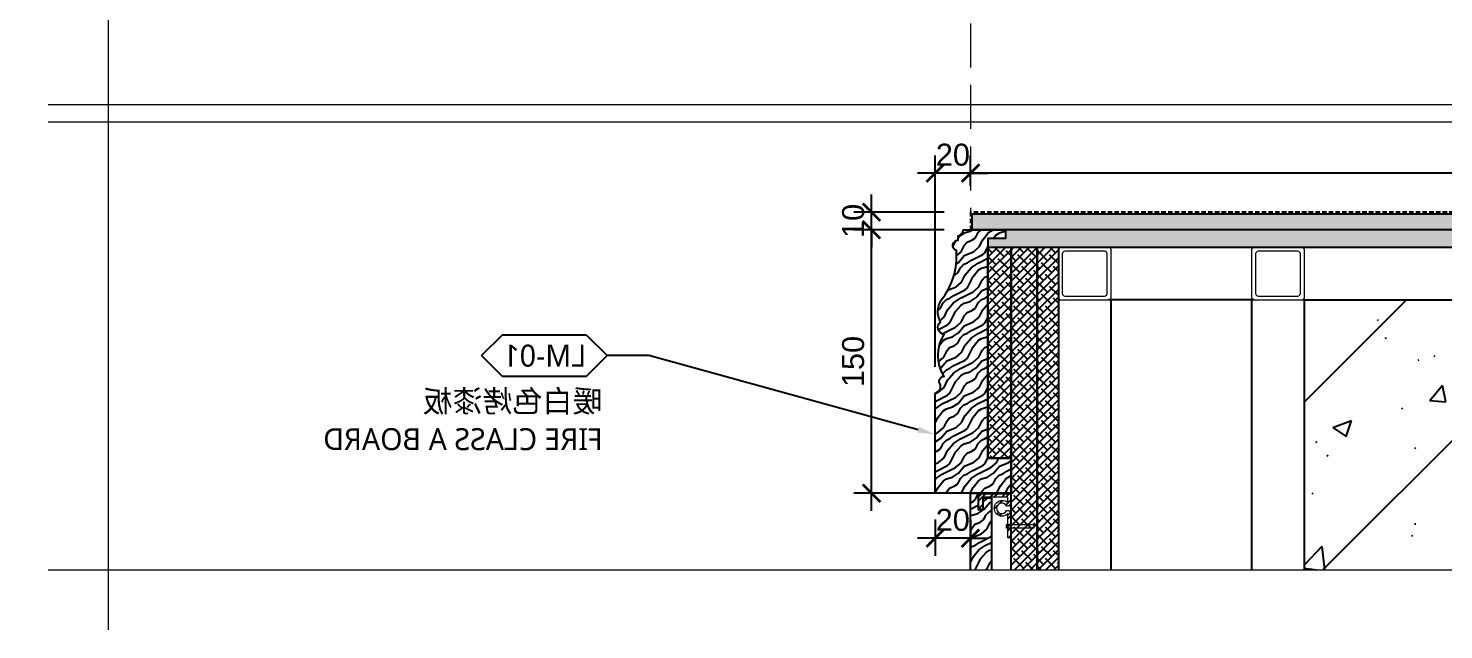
# Model space of a CAD drawing. Header units: millimetres. Extents: x 6321 to 61876, y 123 to 15211.
# Drawn here: x 49820 to 50625, y 9354 to 9697 of the extents above; entities that cross this region are included whole.
import ezdxf
from ezdxf import colors
from ezdxf.entities.mleader import LeaderData, LeaderLine
from ezdxf.enums import TextEntityAlignment as Align
from ezdxf.math import Vec2, Vec3
from ezdxf.xclip import XClip

# ---------------------------------------------------------------- set-up
doc = ezdxf.new("R2010")
doc.units = ezdxf.units.MM
doc.header["$XCLIPFRAME"] = 0
doc.linetypes.add('DASH', pattern=[0.35, 0.25, -0.1])
doc.linetypes.add('DASHED', pattern=[19.049999999999997, 12.7, -6.35])
doc.layers.get('Defpoints').update_dxf_attribs({"color": 250})
for name, color, linetype, lineweight in [('_ACM-A-ANNO-DIMS', 2, 'Continuous', 13), ('_ACM-A-ANNO-DIMS @ 5', 2, 'Continuous', 13), ('_ACM-A-DETL-PATT', 8, 'Continuous', 0), ('_ACM-A-DETL-THIN', 2, 'Continuous', 9), ('_ACM-A-HACH', 251, 'Continuous', 9), ('I-PL-WALL-FHINISH', 73, 'Continuous', 13)]:
    doc.layers.add(name, color=color, linetype=linetype, lineweight=lineweight)
for name, color, linetype in [('DE-MT', 2, 'Continuous'), ('I-DETL-LW01', 1, 'Continuous'), ('I-DETL-LW02', 2, 'Continuous'), ('I-DETL-LW251', 251, 'Continuous'), ('I-SECT-LW01', 1, 'Continuous'), ('I-SECT-LW02', 2, 'Continuous'), ('I-SECT-LW251-PATT', 251, 'Continuous'), ('PE-尺寸标注', 44, 'Continuous'), ('WALL TYPE$0$G-ANNO-NOTE-CH', 7, 'Continuous'), ('WALL TYPE$0$HATCH', 8, 'Continuous'), ('WALL TYPE$0$I-SECT-LW03', 3, 'Continuous')]:
    doc.layers.add(name, color=color, linetype=linetype)
doc.styles.add('Arial', font='ARIALUNI.ttf')
doc.styles.add('WALL TYPE$0$Aecom Chinese', font='Microsoft YaHei.ttf')
doc.dimstyles.new('WALL TYPE$0$Aec-Arch-M-5', dxfattribs={"dimscale": 5, "dimtxt": 2.5, "dimasz": 2, "dimexe": 2, "dimexo": 3, "dimgap": 0.8, "dimtad": 1, "dimdec": 0, "dimrnd": 1, "dimzin": 3, "dimdsep": 46, "dimtxsty": 'Arial', "dimblk": 'WALL TYPE$0$_ArchTick', "dimcen": 2.5, "dimdle": 2, "dimclrt": 256, "dimazin": 2, "dimtfac": 0.75, "dimtdec": 0, "dimtix": 1, "dimtmove": 2, "dimatfit": 2, "dimfxl": 5, "dimtolj": 1, "dimtzin": 0, "dimarcsym": 0})
pattern_1 = [(44.99999999999999, (-56422.32125012582, -11649.33242799965), (-2.245064030267288, 2.245064030267289), []), (135, (-56422.32125012582, -11649.33242799965), (-6.735192090801863, 2.24506403026729), [7.9375, -4.7625])]

# ---------------------------------------------------------------- blocks, each defined once
blk = doc.blocks.new('海龙_1215173755')
at = {"layer": 'WALL TYPE$0$HATCH', "ltscale": 2}
h = blk.add_hatch(dxfattribs=at)
h.set_pattern_fill('ANSI32', color=256, scale=0.5)
h.set_pattern_definition([(45, (-39299.69784487303, -12402.66931678472), (-3.367596045400933, 3.367596045400933), []), (45, (-39297.45277987303, -12402.66931678472), (-3.367596045400933, 3.367596045400933), [])])
edge = h.paths.add_edge_path()
edge.add_line((2.291405648800719, -7.1853693941448), (2.291405648895307, 11.2586301537176))
edge.add_line((2.291405648895307, 11.2586301537176), (-2.766336400527507, 11.2586301537176))
edge.add_arc((-2.766336402286313, 9.258630153718839), 1.999999999998765, 89.99999994961394, 201.2138913290534)
edge.add_arc((-5.973488088030813, 5.890560184772322), 2.965716505140973, -243.08079552205038, 63.080795825394205, ccw=False)
edge.add_arc((-9.180639785015451, 9.258630153719412), 1.999999999998192, 338.7861084524729, 450.0000000000145)
edge.add_line((-9.180639785015956, 11.2586301537176), (-22.73189232477307, 11.2586301537176))
edge.add_line((-22.73189232477307, 11.2586301537176), (-22.73189232477307, 9.258630153717604))
edge.add_line((-22.73189232477307, 9.258630153717604), (-9.180639785015956, 9.258630153717604))
edge.add_arc((-5.973488092764455, 6.085253332828891), 4.511778188748358, 135.3032882784527, 404.6967117215473)
edge.add_line((-2.766336400512955, 9.258630153717604), (0.2914056488953065, 9.258630153717604))
edge.add_line((0.2914056488953065, 9.258630153717604), (0.2914056488007191, -3.505607322171272))
edge.add_line((0.2914056488007191, -3.505607322171272), (0.2914056488007191, -5.106938799261115))
edge.add_line((0.2914056488007191, -5.106938799261115), (-6.499315307970392, -5.10693879925384))
edge.add_line((-6.499315307970392, -5.10693879925384), (-6.499315307970392, -7.1853693941448))
edge.add_line((-6.499315307970392, -7.1853693941448), (2.291405648800719, -7.1853693941448))
at = {"color": 1, "linetype": 'Continuous', "lineweight": 15, "elevation": 7.839925138837386}
blk.add_lwpolyline([(-17.26337170643092, 24.12776406589728), (-17.26337170643092, 8.526522878431933), (-15.24067591447965, 8.526522878431933), (-15.24067591447965, 24.12776406589728)], close=True, dxfattribs=at)
at = {"color": 1, "linetype": 'Continuous', "lineweight": 15}
blk.add_lwpolyline([(2.291405648800719, -7.1853693941448), (2.291405648895307, 11.2586301537176), (-2.766336400527507, 11.2586301537176, 0.5273176530246371), (-4.630808598572912, 8.534928952069095, -4.178275816144416), (-7.31616759148892, 8.534928944960484, 0.5273176539620763), (-9.180639785015956, 11.2586301537176), (-22.73189232477307, 11.2586301537176), (-22.73189232477307, 9.258630153717604), (-9.180639785015956, 9.258630153717604, 2.396255539831327), (-2.766336400512955, 9.258630153717604), (0.2914056488953065, 9.258630153717604), (0.2914056488007191, -3.505607322171272), (0.2914056488007191, -5.106938799261115), (-6.499315307970392, -5.10693879925384), (-6.499315307970392, -7.1853693941448)], format="xyb", close=True, dxfattribs=at)
blk = doc.blocks.new('A$C4abdce61')
at = {"layer": '_ACM-A-DETL-PATT'}
for points in [[(1.5, 0), (28.5, 0, 0.414213562373095), (30, 1.5), (30, 28.5, 0.414213562373095), (28.5, 30), (1.5, 30, 0.414213562373095), (0, 28.5), (0, 1.5, 0.414213562373095)], [(3.75, 2.25), (26.25, 2.25, 0.414213562373095), (27.75, 3.75), (27.75, 26.25, 0.414213562373095), (26.25, 27.75), (3.75, 27.75, 0.414213562373095), (2.25, 26.25), (2.25, 3.75, 0.414213562373095)]]:
    blk.add_lwpolyline(points, format="xyb", close=True, dxfattribs=at)
blk = doc.blocks.new('K_10')
h = blk.add_hatch()
h.set_pattern_fill('0-钢筋混凝土001-DOM', color=250, scale=15, pattern_type=2)
h.set_pattern_definition([(45, (-1297.500000000007, -1736.470943816137), (-53.03300858899107, 53.03300858899107), []), (49.99999999999999, (-1297.500000000007, -1736.470943816137), (107.589027390113, -9.412820247389266), [11.25, -123.75]), (355, (-1297.500000000007, -1736.470943816137), (-20.81270004195, 112.8288200550018), [9, -99]), (100.4514, (-1288.534248005002, -1737.255344820729), (86.77640725710323, 103.415931309143), [9.5610285, -105.1713168]), (46.18420000000001, (-1297.500000000007, -1706.470943816137), (160.0861572938467, -24.82785214935271), [16.875, -185.625]), (96.6356, (-1284.159488254998, -1708.53993987073), (140.1994058323055, 146.1176806350663), [14.3415432, -157.75695]), (351.1842, (-1297.500000000007, -1706.470943816137), (140.1992917700441, 146.1177901387987), [13.5, -148.5]), (21, (-1282.500000000007, -1713.970943816137), (89.53605781776925, -60.39283359980082), [11.25, -123.75]), (326.0000000000001, (-1282.500000000007, -1713.970943816137), (36.49729978823727, 108.772506757028), [9, -99]), (71.4514, (-1275.038665050502, -1719.003684716226), (126.0333942872235, 48.37957450649286), [9.5610285, -105.1713168]), (37.50000000000001, (-1297.500000000502, -1736.470943816228), (1.8239782975936, 49.93407807469672), [0.75, -97.8, 0.75, -100.5, 0.75, -99.375]), (7.499999999999999, (-1297.500000000502, -1736.470943816228), (39.46043061632229, 59.16175678235403), [0.75, -57.3, 0.75, -95.55, 0.75, -37.875]), (327.5, (-1330.950000000499, -1736.470943816228), (80.07336542586135, -3.383230760156997), [0.75, -37.5, 0.75, -117, 0.75, -155.25]), (317.5, (-1345.950000005003, -1736.470943820728), (87.47792540135794, 15.01574734984763), [0.75, -48.75, 0.75, -77.69999999999999, 0.75, -110.25])])
h.paths.add_polyline_path([(-517.5, -4426.47094381573), (-517.5000000004657, -4096.470943815715), (-1047.5, -4096.47094381573), (-1047.5, -4426.470943815722)])
at = {"layer": 'I-DETL-LW251'}
h = blk.add_hatch(dxfattribs=at)
h.set_pattern_fill('ANSI38', color=250, angle=-90.00000000000001)
h.set_pattern_definition([(314.9999999999999, (-56422.32125012582, -11649.33242799965), (2.245064030267289, 2.245064030267288), []), (44.99999999999999, (-56422.32125012582, -11649.33242799965), (2.245064030267292, 6.735192090801863), [7.9375, -4.7625])])
edge = h.paths.add_edge_path()
edge.add_line((-1217.50083107211, -4056.46838558717), (-1217.50083107211, -4061.468702483398))
edge.add_line((-1217.50083107211, -4061.468702483398), (-1227.500800584974, -4061.468702483398))
edge.add_line((-1227.500800584974, -4061.468702483398), (-1227.500770099781, -4066.46838558717))
edge.add_line((-1227.500770099781, -4066.46838558717), (-517.493168237932, -4066.46838558717))
edge.add_line((-517.493168237932, -4066.46838558717), (-517.493168237932, -4056.468702483398))
edge.add_line((-517.493168237932, -4056.468702483398), (-1217.50083107211, -4056.468702483398))
h = blk.add_hatch(dxfattribs=at)
h.set_pattern_fill('ANSI38', color=250, angle=-1.272221872585407e-14)
h.set_pattern_definition(pattern_1)
h.paths.add_polyline_path([(-1214.300010167906, -4066.46838558717), (-1214.300010167906, -4186.467607575323), (-1227.500582163695, -4186.467607575323), (-1227.500582163695, -4066.46838558717)])
h = blk.add_hatch(dxfattribs=at)
h.set_pattern_fill('ANSI38', color=250, angle=-1.272221872585407e-14)
h.set_pattern_definition(pattern_1)
h.paths.add_polyline_path([(-1199.441369882537, -4277.095827248559), (-1214.24136988254, -4277.095827248559), (-1214.241369835254, -4066.46838558717), (-1199.441369835251, -4066.46838558717)])
h = blk.add_hatch(dxfattribs=at)
h.set_pattern_fill('ANSI38', color=250, angle=-1.272221872585407e-14)
h.set_pattern_definition(pattern_1)
h.paths.add_polyline_path([(-1187.441339442295, -4426.470943815722), (-1199.441339442288, -4426.470943815722), (-1199.441339442295, -4066.46838558717), (-1187.441339442295, -4066.46838558717)])
at = {"layer": 'I-SECT-LW251-PATT'}
h = blk.add_hatch(dxfattribs=at)
h.set_pattern_fill('AR-SAND', color=256, scale=0.05, angle=270, style=0)
h.set_pattern_definition([(307.5, (-19264.58008764681, 8306.151044803279), (2.447066186646712, 0.08000156479920183), [0, -1.930399999999999, 0, -2.158999999999998, 0, -2.063749999999998]), (277.4999999999999, (-19264.58008764681, 8306.151044803279), (3.584125502841771, -2.247616415690014), [0, -1.0414, 0, -1.7399, 0, -0.6667500000000001]), (237.5, (-19264.58008764681, 8307.713144803274), (0.007185923392728085, -3.95496185120729), [0, -0.635, 0, -2.286, 0, -2.9845]), (227.5, (-19264.58008764681, 8307.713144803274), (1.114646616286081, -3.817782262361486), [0, -0.3174999999999998, 0, -1.498599999999999, 0, -1.714499999999999])])
h.paths.add_polyline_path([(-1236.386827207141, -4047.476096968789), (-507.5005627233259, -4047.476096968789), (-507.5005627233259, -4056.468702483398), (-1236.386827207141, -4056.468702483398)])
at = {"layer": 'PE-尺寸标注'}
h = blk.add_hatch(dxfattribs=at)
h.set_pattern_fill('木纹面1', color=250, scale=5, angle=-1.272221872585407e-14, style=0, pattern_type=2)
h.set_pattern_definition([(63.43494882, (11721.16125882266, -43507.88241109197), (19.9999999776412, -1.019977435845471e-09), [4.621368349999995, -17.73931139999998]), (40.60129464999996, (11708.00421947267, -43490.58844484197), (19.99999998960277, 1.801355176134223e-08), [4.1580665, -88.037378]), (40.60129464999996, (11718.00421947267, -43470.58844484197), (19.99999998960277, 1.801355176134223e-08), [4.1580665, -88.037378]), (40.60129464999996, (11728.00421947267, -43450.58844484197), (19.99999995163994, -1.452601816609444e-08), [4.1580665, -88.037378]), (63.43494882, (11711.01382282266, -43510.67728309197), (19.9999999776412, -1.019977435845471e-09), [4.237007799999994, -18.12367194999998]), (50.19442890999998, (11712.90867032265, -43506.88758809197), (20.00000001048198, 7.906941767998865e-10), [2.2404905, -75.862006]), (50.19442890999998, (11722.90867032265, -43486.88758809197), (20.00000001048198, 7.906941767998865e-10), [2.2404905, -75.862006]), (50.19442890999998, (11732.90867032265, -43466.88758809197), (20.00000001048198, 7.906941767998865e-10), [2.2404905, -75.862006]), (21.80140948999997, (11714.34299737265, -43505.16639559196), (19.99999999207265, -2.658084641282699e-08), [2.86871215, -50.9829359]), (33.69006752999996, (11717.00652977265, -43504.10098264197), (20.00000002516126, -1.246419079059536e-08), [2.521812999999997, -33.53369974999996]), (63.43494879999997, (11719.10480502265, -43502.70213249197), (19.9999999776412, -8.001294071746651e-09), [3.3552885, -19.0053909]), (44.99999999999999, (11720.60533582265, -43499.70107089197), (19.99999996643937, -4.440892091048669e-15), [2.7178182, -53.8507243]), (44.99999999999999, (11730.60533582265, -43479.70107089197), (19.99999996643937, -4.440892091048669e-15), [2.7178182, -53.8507243]), (21.80140948999997, (11722.52712347265, -43497.77928324197), (19.99999999207265, -2.658084641282699e-08), [2.19237, -51.65927799999999]), (63.43494879999997, (11704.53274237266, -43511.13944394197), (19.9999999776412, -8.001294071746651e-09), [7.1895999, -15.1710799]), (50.19442890999998, (11707.74802922265, -43504.70887029196), (20.00000001048198, 7.906941767998865e-10), [4.573562, -73.5289349]), (50.19442890999998, (11717.74802922265, -43484.70887029196), (20.00000001048198, 7.906941767998865e-10), [4.573562, -73.5289349]), (50.19442890999998, (11727.74802922265, -43464.70887029196), (20.00000001048198, 7.906941767998865e-10), [4.573562, -73.5289349]), (33.69006752999996, (11710.67595217266, -43501.19536274196), (20.00000002516126, -1.246419079059536e-08), [2.240559499999998, -33.81495339999996]), (15.94539589999998, (11712.54021022265, -43499.95252404197), (19.99999999510854, -1.449476091375246e-06), [3.5624845, -69.23861445]), (33.69006752999996, (11715.96562432265, -43498.97383434197), (20.00000002516126, -1.246419079059536e-08), [4.092966499999995, -31.96254619999998]), (50.19442890999998, (11719.37117832265, -43496.70346499197), (20.00000001048198, 7.906941767998865e-10), [5.197338, -72.905159]), (50.19442890999998, (11729.37117832265, -43476.70346499197), (20.00000001048198, 7.906941767998865e-10), [5.197338, -72.905159]), (50.19442889999996, (11739.37117832265, -43456.70346499197), (20.00000001048198, -2.699963586039191e-09), [5.197338, -72.905159]), (21.80140948999997, (11722.69843817267, -43492.71075724197), (19.99999999207265, -2.658084641282699e-08), [5.7145015, -48.137147]), (50.19442890999998, (11703.22799757266, -43503.74893359197), (20.00000001048198, 7.906941767998865e-10), [5.214066750000001, -72.88842999999999]), (50.19442890999998, (11713.22799757266, -43483.74893359197), (20.00000001048198, 7.906941767998865e-10), [5.214066750000001, -72.88842999999999]), (50.19442890999998, (11723.22799757266, -43463.74893359197), (20.00000001048198, 7.906941767998865e-10), [5.214066750000001, -72.88842999999999]), (33.69006752999996, (11706.56596177266, -43499.74337659196), (20.00000002516126, -1.246419079059536e-08), [4.838074999999995, -31.21743774999998]), (26.56505117999997, (11710.59148347267, -43497.05969539197), (19.9999999776412, 1.019970774507333e-09), [7.98595999999999, -81.45675899999985]), (26.56505117999997, (11720.59148347267, -43477.05969539197), (19.9999999776412, 1.019970774507333e-09), [7.98595999999999, -81.45675899999985]), (40.60129464999996, (11717.73436457265, -43493.48824709197), (19.99999998960277, 1.801355176134223e-08), [4.319301400000001, -87.87614315]), (40.60129464999996, (11727.73436457265, -43473.48824709197), (19.99999998960277, 1.801355176134223e-08), [4.319301400000001, -87.87614315]), (40.60129464999996, (11737.73436257266, -43453.48824709197), (19.99999998960277, 1.801355176134223e-08), [4.319301400000001, -87.87614315]), (33.69006752999996, (11704.56268707267, -43496.96505804197), (20.00000002516126, -1.246419079059536e-08), [2.735791649999998, -33.31972210999996]), (26.56505119999996, (11706.83900332265, -43495.44751389197), (19.9999999776412, 8.001285189962464e-09), [7.158076199999985, -82.28464299999975]), (26.56505119999996, (11716.83900332265, -43475.44751389197), (20.00000002236256, -8.144143248678404e-08), [7.158076199999985, -82.28464299999975]), (40.60129464999996, (11713.24138132264, -43492.24632509197), (19.99999998960277, 1.801355176134223e-08), [1.700823, -90.49462155]), (40.60129464999996, (11723.24138132264, -43472.24632509197), (19.99999998960277, 1.801355176134223e-08), [1.700823, -90.49462155]), (40.60129464999996, (11733.24138107267, -43452.24632509197), (19.99999998960277, 1.801355176134223e-08), [1.700823, -90.49462155])])
edge = h.paths.add_edge_path()
edge.add_line((-1227.500800584974, -4061.468702483398), (-1227.50003841344, -4186.467607575323))
edge.add_line((-1227.50003841344, -4186.467607575323), (-1214.300010167906, -4186.467607561339))
edge.add_line((-1214.300010167906, -4186.467607561339), (-1214.300010167906, -4206.467607561339))
edge.add_line((-1214.300010167906, -4206.467607561339), (-1257.499916465298, -4206.467607575323))
edge.add_line((-1257.499916465298, -4206.467607575323), (-1257.500264060887, -4149.460666085157))
edge.add_arc((-1258.692179018362, -4145.368036744949), 4.262660692827702, 286.2373832835115, 369.1139204487189)
edge.add_arc((-1252.308537088211, -4142.801413834539), 2.882226526252198, 93.24001718979332, 221.0135771681837, ccw=False)
edge.add_arc((-1233.241022412345, -4128.001745210211), 22.62618195595348, 148.2053192671158, 211.7971740515557, ccw=False)
edge.add_arc((-1251.802958065717, -4112.032655988587), 4.102787472591847, 130.7657032564248, 260.6154828162772, ccw=False)
edge.add_arc((-1244.226651038342, -4103.146098502839), 11.77156623235206, 146.3285852274662, 209.4025556120457, ccw=False)
edge.add_arc((-1286.33006684616, -4071.364961635605), 41.00637843887958, 321.9847703042633, 364.1595762516264)
edge.add_arc((-1244.349588533485, -4065.507846210647), 3.079146203870719, 91.41865503968631, 249.42498799452392, ccw=False)
edge.add_line((-1244.425821023775, -4062.429643820898), (-1244.426068216359, -4060.044389923853))
edge.add_arc((-1246.091948388865, -4055.578438759258), 4.766537165879325, 290.4564207560993, 349.2354401455568)
edge.add_line((-1241.409288134775, -4056.468702483398), (-1217.50083107211, -4056.468702483398))
edge.add_line((-1217.50083107211, -4056.468702483398), (-1217.50083107211, -4061.468702483398))
edge.add_line((-1217.50083107211, -4061.468702483398), (-1227.50083107211, -4061.468702483398))
h = blk.add_hatch(dxfattribs=at)
h.set_pattern_fill('木纹面1', color=250, scale=5, angle=-1.272221872585407e-14, style=0, pattern_type=2)
h.set_pattern_definition([(63.43494882, (-56404.38798887582, -11648.46590549964), (19.9999999776412, -1.019977435845471e-09), [4.62136835, -17.7393114]), (40.60129464999999, (-56417.54502822582, -11631.17193924965), (19.99999998960277, 1.801355176134223e-08), [4.1580665, -88.037378]), (40.60129464999999, (-56407.54502822582, -11611.17193924965), (19.99999998960277, 1.801355176134223e-08), [4.1580665, -88.037378]), (40.60129464999999, (-56397.54502822582, -11591.17193924965), (19.99999995163994, -1.452601816609444e-08), [4.1580665, -88.037378]), (63.43494882, (-56414.53542487582, -11651.26077749964), (19.9999999776412, -1.019977435845471e-09), [4.2370078, -18.12367195]), (50.19442890999999, (-56412.64057737582, -11647.47108249965), (20.00000001048198, 7.906941767998864e-10), [2.2404905, -75.862006]), (50.19442890999999, (-56402.64057737582, -11627.47108249965), (20.00000001048198, 7.906941767998864e-10), [2.2404905, -75.862006]), (50.19442890999999, (-56392.64057737582, -11607.47108249965), (20.00000001048198, 7.906941767998864e-10), [2.2404905, -75.862006]), (21.80140948999998, (-56411.20625032583, -11645.74988999964), (19.99999999207265, -2.658084641282698e-08), [2.86871215, -50.9829359]), (33.69006752999999, (-56408.54271792583, -11644.68447704964), (20.00000002516126, -1.246419079059536e-08), [2.521813, -33.53369975]), (63.43494879999999, (-56406.44444267583, -11643.28562689965), (19.9999999776412, -8.001294071746651e-09), [3.3552885, -19.0053909]), (44.99999999999999, (-56404.94391187582, -11640.28456529965), (19.99999996643937, -4.440892091048669e-15), [2.7178182, -53.8507243]), (44.99999999999999, (-56394.94391187582, -11620.28456529965), (19.99999996643937, -4.440892091048669e-15), [2.7178182, -53.8507243]), (21.80140948999998, (-56403.02212422583, -11638.36277764965), (19.99999999207265, -2.658084641282698e-08), [2.19237, -51.65927799999999]), (63.43494879999999, (-56421.01650532582, -11651.72293834965), (19.9999999776412, -8.001294071746651e-09), [7.1895999, -15.1710799]), (50.19442890999999, (-56417.80121847583, -11645.29236469964), (20.00000001048198, 7.906941767998864e-10), [4.573562, -73.5289349]), (50.19442890999999, (-56407.80121847583, -11625.29236469964), (20.00000001048198, 7.906941767998864e-10), [4.573562, -73.5289349]), (50.19442890999999, (-56397.80121847583, -11605.29236469964), (20.00000001048198, 7.906941767998864e-10), [4.573562, -73.5289349]), (33.69006752999999, (-56414.87329552582, -11641.77885714965), (20.00000002516126, -1.246419079059536e-08), [2.2405595, -33.8149534]), (15.94539589999999, (-56413.00903747582, -11640.53601844965), (19.99999999510854, -1.449476091375246e-06), [3.5624845, -69.23861445]), (33.69006752999999, (-56409.58362337582, -11639.55732874964), (20.00000002516126, -1.246419079059536e-08), [4.0929665, -31.9625462]), (50.19442890999999, (-56406.17806937583, -11637.28695939965), (20.00000001048198, 7.906941767998864e-10), [5.197338, -72.905159]), (50.19442890999999, (-56396.17806937583, -11617.28695939965), (20.00000001048198, 7.906941767998864e-10), [5.197338, -72.905159]), (50.19442889999998, (-56386.17806937583, -11597.28695939965), (20.00000001048198, -2.699963586039192e-09), [5.197338, -72.905159]), (21.80140948999998, (-56402.85080952582, -11633.29425164964), (19.99999999207265, -2.658084641282698e-08), [5.7145015, -48.137147]), (50.19442890999999, (-56422.32125012582, -11644.33242799965), (20.00000001048198, 7.906941767998864e-10), [5.214066750000001, -72.88842999999999]), (50.19442890999999, (-56412.32125012582, -11624.33242799965), (20.00000001048198, 7.906941767998864e-10), [5.214066750000001, -72.88842999999999]), (50.19442890999999, (-56402.32125012582, -11604.33242799965), (20.00000001048198, 7.906941767998864e-10), [5.214066750000001, -72.88842999999999]), (33.69006752999999, (-56418.98328592582, -11640.32687099964), (20.00000002516126, -1.246419079059536e-08), [4.838075, -31.21743775]), (26.56505117999999, (-56414.95776422582, -11637.64318979964), (19.9999999776412, 1.019970774507333e-09), [7.98596, -81.456759]), (26.56505117999999, (-56404.95776422582, -11617.64318979964), (19.9999999776412, 1.019970774507333e-09), [7.98596, -81.456759]), (40.60129464999999, (-56407.81488312582, -11634.07174149965), (19.99999998960277, 1.801355176134223e-08), [4.319301400000001, -87.87614315]), (40.60129464999999, (-56397.81488312582, -11614.07174149965), (19.99999998960277, 1.801355176134223e-08), [4.319301400000001, -87.87614315]), (40.60129464999999, (-56387.81488512582, -11594.07174149965), (19.99999998960277, 1.801355176134223e-08), [4.319301400000001, -87.87614315]), (33.69006752999999, (-56420.98656062582, -11637.54855244965), (20.00000002516126, -1.246419079059536e-08), [2.73579165, -33.31972211]), (26.56505119999999, (-56418.71024437583, -11636.03100829965), (19.9999999776412, 8.001285189962464e-09), [7.158076199999999, -82.28464299999997]), (26.56505119999999, (-56408.71024437583, -11616.03100829965), (20.00000002236256, -8.144143248678404e-08), [7.158076199999999, -82.28464299999997]), (40.60129464999999, (-56412.30786637582, -11632.82981949964), (19.99999998960277, 1.801355176134223e-08), [1.700823, -90.49462155]), (40.60129464999999, (-56402.30786637582, -11612.82981949964), (19.99999998960277, 1.801355176134223e-08), [1.700823, -90.49462155]), (40.60129464999999, (-56392.30786662582, -11592.82981949964), (19.99999998960277, 1.801355176134223e-08), [1.700823, -90.49462155])])
h.paths.add_polyline_path([(-1225.5, -4376.470924657369), (-1237.5, -4376.470948566741), (-1237.5, -4206.47094381573), (-1233.047511857192, -4206.47094381573), (-1233.047511857192, -4215.663734802365), (-1230.244796336206, -4215.663734802365), (-1230.244796336214, -4209.052853603192), (-1225.500000000211, -4209.053646947497)])
at = {"layer": 'I-DETL-LW01'}
for p, q in [((-1075.999999999993, -4096.46838558717), (-1158.941339442288, -4096.46838558717)), ((-1157.441339442281, -4396.470943815722), (-1157.441339442288, -4096.46838558717)), ((-1077.499999999993, -4096.46838558717), (-1077.499999999985, -4396.470943815722))]:
    blk.add_line(p, q, dxfattribs=at)
blk.add_lwpolyline([(-1217.50083107211, -4056.46838558717), (-1217.50083107211, -4061.468702483398), (-1227.500800584974, -4061.468702483398), (-1227.500770099781, -4066.46838558717), (-517.493168237932, -4066.46838558717), (-517.493168237932, -4056.468702483398), (-1217.50083107211, -4056.468702483398)], dxfattribs=at)
for points in [[(-1214.300010167906, -4066.46838558717), (-1214.300010167906, -4186.467607575323), (-1227.500582163695, -4186.467607575323), (-1227.500582163695, -4066.46838558717)], [(-1199.441369882537, -4277.095827248559), (-1214.24136988254, -4277.095827248559), (-1214.241369835254, -4066.46838558717), (-1199.441369835251, -4066.46838558717)], [(-1187.441339442295, -4426.470943815722), (-1199.441339442288, -4426.470943815722), (-1199.441339442295, -4066.46838558717), (-1187.441339442295, -4066.46838558717)]]:
    blk.add_lwpolyline(points, close=True, dxfattribs=at)
at = {"layer": 'I-DETL-LW02'}
blk.add_lwpolyline([(-1227.500800584974, -4061.468702483398), (-1227.50003841344, -4186.467607575323), (-1214.300010167906, -4186.467607561339), (-1214.300010167906, -4206.467607561339), (-1257.499916465298, -4206.467607575323), (-1257.500264060887, -4149.460666085157, 0.3782502001718009), (-1254.483332916774, -4144.692839977077, -0.6234963798739479), (-1252.471437170854, -4139.923794451832, -0.2848190696675714), (-1252.471955959933, -4116.080532822532, -0.6361491608280843), (-1254.481944355779, -4108.925261983488, -0.2823776289364123), (-1254.023311421144, -4096.619597379977, 0.1861280918310402), (-1245.431703285489, -4068.390582585744, -0.8243827968840718), (-1244.425821023775, -4062.429643820898), (-1244.426068216359, -4060.044389923853, 0.2622472454661371), (-1241.409288134775, -4056.468702483398), (-1217.50083107211, -4056.468702483398), (-1217.50083107211, -4061.468702483398), (-1227.50083107211, -4061.468702483398)], format="xyb", dxfattribs=at)
blk.add_lwpolyline([(-1225.5, -4376.470924657369), (-1237.5, -4376.470948566741), (-1237.5, -4206.47094381573), (-1233.047511857192, -4206.47094381573), (-1233.047511857192, -4215.663734802365), (-1230.244796336206, -4215.663734802365), (-1230.244796336214, -4209.052853603192), (-1225.500000000211, -4209.053646947497)], close=True, dxfattribs=at)
at = {"layer": 'I-PL-WALL-FHINISH'}
blk.add_lwpolyline([(-3862.5, -4376.470943815715), (-1237.5, -4376.470943815715), (-1237.5, -4206.47094381573)], dxfattribs=at)
at = {"layer": 'I-SECT-LW01'}
blk.add_lwpolyline([(-1236.386827207141, -4047.476096968789), (-507.5005627233259, -4047.476096968789), (-507.5005627233259, -4056.468702483398), (-1236.386827207141, -4056.468702483398)], close=True, dxfattribs=at)
at = {"layer": 'I-SECT-LW02', "linetype": 'DASHED', "ltscale": 0.2}
blk.add_lwpolyline([(-501.5000000000073, -4046.471663872944), (-1237.386827207141, -4046.468139760265), (-1237.386827207141, -4056.468702483398)], dxfattribs=at)
at = {"layer": 'WALL TYPE$0$I-SECT-LW03'}
blk.add_lwpolyline([(-1047.5, -4426.470943815715), (-1047.5, -4096.47094381573), (-517.5000000004657, -4096.470943815715), (-517.5, -4426.470943815715)], dxfattribs=at)
at = {"xscale": -1, "rotation": 270}
blk.add_blockref('海龙_1215173755', (-1225.5, -4209.053646947497), dxfattribs=at)
at = {"layer": '_ACM-A-DETL-THIN', "ltscale": 2}
for p in [(-1187.441339442288, -4096.46838558717), (-1077.499999999993, -4096.46838558717)]:
    blk.add_blockref('A$C4abdce61', p, dxfattribs=at)
blk = doc.blocks.new('WALL TYPE$0$_ArchTick')
at = {"color": 0, "linetype": 'ByBlock', "const_width": 0.15}
blk.add_lwpolyline([(-0.5, -0.5), (0.5, 0.5)], dxfattribs=at)
blk = doc.blocks.new('*D170')
at = {"layer": 'DE-MT', "color": 0, "lineweight": -2, "transparency": 16777216}
for p, q in [((50299.9274882201, 9591.939076396236), (50299.9274882201, 9601.939076396236)), ((50341.27669066633, 9591.939076396236), (50289.9274882201, 9591.939076396236)), ((50299.9274882201, 9581.938513673103), (50299.9274882201, 9591.939076396236)), ((50341.27669066633, 9581.938513673103), (50289.9274882201, 9581.938513673103)), ((50299.9274882201, 9581.938513673103), (50299.9274882201, 9571.938513673103))]:
    blk.add_line(p, q, dxfattribs=at)
at = {"layer": 'Defpoints', "color": 0, "transparency": 16777216}
for p in [(50299.9274882201, 9591.939076396236), (50356.27669066633, 9591.939076396236), (50356.27669066633, 9581.938513673103)]:
    blk.add_point(p, dxfattribs=at)
at = {"layer": 'DE-MT', "color": 0, "lineweight": -2, "transparency": 16777216, "xscale": 10, "yscale": 10, "zscale": 10}
for p, rotation in [((50299.9274882201, 9591.939076396236), 270), ((50299.9274882201, 9581.938513673103), 90)]:
    blk.add_blockref('WALL TYPE$0$_ArchTick', p, dxfattribs=dict(at, rotation=rotation))
at = {"layer": 'DE-MT', "transparency": 16777216, "insert": (50289.54106257206, 9586.938795034654), "char_height": 12.5, "attachment_point": 5, "rotation": 90, "style": 'Arial'}
blk.add_mtext('\\A1;10', dxfattribs=at)
blk = doc.blocks.new('*D171')
at = {"layer": 'DE-MT', "color": 0, "lineweight": -2, "transparency": 16777216}
for p, q in [((50299.92748822019, 9421.936272340772), (50299.92748822019, 9591.938513673103)), ((50341.27669066633, 9581.938513673103), (50289.92748822019, 9581.938513673103)), ((50341.27669066633, 9431.936272340772), (50289.92748822019, 9431.936272340772))]:
    blk.add_line(p, q, dxfattribs=at)
at = {"layer": 'Defpoints', "color": 0, "transparency": 16777216}
for p in [(50299.92748822019, 9581.938513673103), (50356.27669066633, 9581.938513673103), (50356.27669066633, 9431.936272340772)]:
    blk.add_point(p, dxfattribs=at)
at = {"layer": 'DE-MT', "color": 0, "lineweight": -2, "transparency": 16777216, "xscale": 10, "yscale": 10, "zscale": 10}
for p, rotation in [((50299.92748822019, 9581.938513673103), 90), ((50299.92748822019, 9431.936272340772), 270)]:
    blk.add_blockref('WALL TYPE$0$_ArchTick', p, dxfattribs=dict(at, rotation=rotation))
at = {"layer": 'DE-MT', "transparency": 16777216, "insert": (50289.54106257215, 9506.937393006921), "char_height": 12.5, "attachment_point": 5, "rotation": 90, "style": 'Arial'}
blk.add_mtext('\\A1;150', dxfattribs=at)
blk = doc.blocks.new('*D172')
at = {"layer": 'DE-MT', "color": 0, "lineweight": -2, "transparency": 16777216}
for p, q in [((50336.16360142923, 9416.936150392765), (50336.16360142923, 9396.345016069114)), ((50356.16351787344, 9416.936272340768), (50356.16351787344, 9396.345016069114)), ((50336.16360142923, 9406.345016069114), (50326.16360142923, 9406.345016069114)), ((50356.16351787344, 9406.345016069114), (50336.16360142923, 9406.345016069114)), ((50356.16351787344, 9406.345016069114), (50366.16351787344, 9406.345016069114))]:
    blk.add_line(p, q, dxfattribs=at)
at = {"layer": 'Defpoints', "color": 0, "transparency": 16777216}
for p in [(50336.16360142923, 9431.936150392765), (50356.16351787344, 9431.936272340768), (50336.16360142923, 9406.345016069114)]:
    blk.add_point(p, dxfattribs=at)
at = {"layer": 'DE-MT', "color": 0, "lineweight": -2, "transparency": 16777216, "xscale": 10, "yscale": 10, "zscale": 10}
blk.add_blockref('WALL TYPE$0$_ArchTick', (50336.16360142923, 9406.345016069114), dxfattribs=at)
at = {"layer": 'DE-MT', "color": 0, "lineweight": -2, "transparency": 16777216, "xscale": 10, "yscale": 10, "zscale": 10, "rotation": 180}
blk.add_blockref('WALL TYPE$0$_ArchTick', (50356.16351787344, 9406.345016069114), dxfattribs=at)
at = {"layer": 'DE-MT', "transparency": 16777216, "insert": (50346.16355965134, 9416.731441717135), "char_height": 12.5, "attachment_point": 5, "style": 'Arial'}
blk.add_mtext('\\A1;20', dxfattribs=at)
blk = doc.blocks.new('*D173')
at = {"layer": 'DE-MT', "color": 0, "lineweight": -2, "transparency": 16777216}
for p, q in [((50336.16325381256, 9503.946550071341), (50336.16325381256, 9624.175266873906)), ((50356.2766906663, 9606.939076396233), (50356.2766906663, 9624.175266873906)), ((50336.16325381256, 9614.175266873906), (50326.16325381256, 9614.175266873906)), ((50356.2766906663, 9614.175266873906), (50336.16325381256, 9614.175266873906)), ((50356.2766906663, 9614.175266873906), (50366.2766906663, 9614.175266873906))]:
    blk.add_line(p, q, dxfattribs=at)
at = {"layer": 'Defpoints', "color": 0, "transparency": 16777216}
for p in [(50336.16325381256, 9614.175266873906), (50356.2766906663, 9591.939076396233), (50336.16325381256, 9488.946550071341)]:
    blk.add_point(p, dxfattribs=at)
at = {"layer": 'DE-MT', "color": 0, "lineweight": -2, "transparency": 16777216, "xscale": 10, "yscale": 10, "zscale": 10}
blk.add_blockref('WALL TYPE$0$_ArchTick', (50336.16325381256, 9614.175266873906), dxfattribs=at)
at = {"layer": 'DE-MT', "color": 0, "lineweight": -2, "transparency": 16777216, "xscale": 10, "yscale": 10, "zscale": 10, "rotation": 180}
blk.add_blockref('WALL TYPE$0$_ArchTick', (50356.2766906663, 9614.175266873906), dxfattribs=at)
at = {"layer": 'DE-MT', "transparency": 16777216, "insert": (50346.21997223943, 9624.561692521927), "char_height": 12.5, "attachment_point": 5, "style": 'Arial'}
blk.add_mtext('\\A1;20', dxfattribs=at)
blk = doc.blocks.new('*D175')
at = {"layer": 'DE-MT', "color": 0, "lineweight": -2, "transparency": 16777216}
for p, q in [((50356.2766906663, 9606.939076396233), (50356.2766906663, 9624.175266873906)), ((51092.16351787343, 9606.939076396233), (51092.16351787343, 9624.175266873906)), ((51102.16351787343, 9614.175266873906), (50346.2766906663, 9614.175266873906))]:
    blk.add_line(p, q, dxfattribs=at)
at = {"layer": 'Defpoints', "color": 0, "transparency": 16777216}
for p in [(50356.2766906663, 9614.175266873906), (50356.2766906663, 9591.939076396233), (51092.16351787343, 9591.939076396233)]:
    blk.add_point(p, dxfattribs=at)
at = {"layer": 'DE-MT', "color": 0, "lineweight": -2, "transparency": 16777216, "xscale": 10, "yscale": 10, "zscale": 10, "rotation": 180}
blk.add_blockref('WALL TYPE$0$_ArchTick', (50356.2766906663, 9614.175266873906), dxfattribs=at)
at = {"layer": 'DE-MT', "color": 0, "lineweight": -2, "transparency": 16777216, "xscale": 10, "yscale": 10, "zscale": 10}
blk.add_blockref('WALL TYPE$0$_ArchTick', (51092.16351787343, 9614.175266873906), dxfattribs=at)
at = {"layer": 'DE-MT', "transparency": 16777216, "insert": (50724.22010426987, 9624.561692521927), "char_height": 12.5, "attachment_point": 5, "style": 'Arial'}
blk.add_mtext('\\A1;736', dxfattribs=at)
blk = doc.blocks.new('WHA12202707')
at = {"transparency": 16777216}
for p, q in [((2.381249999995816, 2.381249999998545), (0, 0)), ((11.90624999998818, 2.381249999998545), (2.381249999995816, 2.381249999998545)), ((11.90624999998818, 2.381249999998545), (14.28749999998399, 0)), ((2.381249999995816, -2.381249999994907), (0, 0)), ((11.90624999998818, -2.381249999994907), (14.28749999998399, 0)), ((2.381249999995816, -2.381249999994907), (11.90624999998818, -2.381249999994907))]:
    blk.add_line(p, q, dxfattribs=at)
at = {"transparency": 16777216, "style": 'WALL TYPE$0$Aecom Chinese'}
blk.add_attdef('英文2', (0.4915142908575945, -14.58335883787367), '', height=2.5, dxfattribs=at)
at = {"layer": 'WALL TYPE$0$G-ANNO-NOTE-CH', "transparency": 16777216, "style": 'WALL TYPE$0$Aecom Chinese'}
blk.add_attdef('编号', text='', height=2.5, dxfattribs=at).set_placement((7.100982051833853, 0), align=Align.MIDDLE)
for tag, p in [('中文', (0.5380008727915992, -5.178695852169766)), ('英文', (0.4915142908830603, -9.507158057298511))]:
    blk.add_attdef(tag, text='', height=2.5, dxfattribs=at).set_placement(p, align=Align.MIDDLE_LEFT)

msp = doc.modelspace()

# ---------------------------------------------------------------- linework, layer by layer
at = {"layer": '_ACM-A-ANNO-DIMS', "linetype": 'Continuous', "ltscale": 2}
for points in [[(49865.86669543618, 9354.288154369453), (49865.86669543618, 9769.115475751321), (49872.73538898483, 9771.615475751321), (49858.99800188755, 9776.615475751321), (49865.86669543618, 9779.115475751321), (49865.86669543618, 10166.53634580427)], [(49831.59119692488, 9653.282777511806), (50792.97012026849, 9653.282777511806), (50795.47012026849, 9646.414083963165), (50800.47012026849, 9660.151471060442), (50802.97012026849, 9653.282777511806), (51242.80537608397, 9653.282777511806)], [(49831.59119692488, 9643.282777511806), (50792.97012026849, 9643.282777511806), (50795.47012026849, 9636.414083963165), (50800.47012026849, 9650.151471060442), (50802.97012026849, 9643.282777511806), (51242.80537608397, 9643.282777511806)], [(49831.59119692488, 9388.28463094095), (50792.97012026849, 9388.28463094095), (50795.47012026849, 9381.41593739231), (50800.47012026849, 9395.153324489587), (50802.97012026849, 9388.28463094095), (51242.80537608397, 9388.28463094095)]]:
    msp.add_lwpolyline(points, dxfattribs=at)
at = {"layer": '_ACM-A-HACH', "linetype": 'DASH', "ltscale": 100}
msp.add_lwpolyline([(50356.2766906663, 9839.293987314944), (50356.2766906663, 9591.939076396233)], dxfattribs=at)

# ---------------------------------------------------------------- block references
ref = msp.add_blockref('K_10', (51593.66351787344, 13638.4072161565))
XClip(ref).set_block_clipping_path([(-1727.7968224372598, -4250.122585215551), (-399.479391515124, -3504.835579611168)])

# ---------------------------------------------------------------- dimensions: what is measured, and where the dimension line sits
at = {"layer": 'DE-MT'}
for base, p1, p2, picture, middle in [((50336.16325381256, 9614.175266873906), (50356.2766906663, 9591.939076396233), (50336.16325381256, 9488.946550071341), '*D173', (50346.21997223943, 9624.561692521927)), ((50356.2766906663, 9614.175266873906), (51092.16351787343, 9591.939076396233), (50356.2766906663, 9591.939076396233), '*D175', (50724.22010426987, 9624.561692521927)), ((50336.16360142923, 9406.345016069114), (50356.16351787344, 9431.936272340768), (50336.16360142923, 9431.936150392765), '*D172', (50346.16355965134, 9416.731441717135))]:
    dim = msp.add_linear_dim(base=base, p1=p1, p2=p2, dimstyle='WALL TYPE$0$Aec-Arch-M-5', override={"dimzin": 8}, dxfattribs=at)
    dim.commit()
    dim.dimension.update_dxf_attribs({"geometry": picture, "text_midpoint": middle})
for base, p1, p2, picture, middle in [((50299.9274882201, 9591.939076396236), (50356.2766906663, 9581.9385136731), (50356.2766906663, 9591.939076396233), '*D170', (50289.54106257206, 9586.938795034654)), ((50299.92748822019, 9581.938513673103), (50356.2766906663, 9431.936272340768), (50356.2766906663, 9581.9385136731), '*D171', (50289.54106257215, 9506.937393006921))]:
    dim = msp.add_linear_dim(base=base, p1=p1, p2=p2, angle=90, dimstyle='WALL TYPE$0$Aec-Arch-M-5', override={"dimzin": 8}, dxfattribs=at)
    dim.commit()
    dim.dimension.update_dxf_attribs({"geometry": picture, "text_midpoint": middle})

# ---------------------------------------------------------------- leaders
at = {"layer": '_ACM-A-ANNO-DIMS @ 5'}
ml = msp.add_multileader_block('Standard', dxfattribs=at)
ml.set_content('WHA12202707', color=256, scale=-5)
ml.set_attribute('编号', 'LM-01', width=0)
ml.set_attribute('中文', '暖白色烤漆板', width=0)
ml.set_attribute('英文', 'FIRE CLASS A BOARD', width=0)
ml.set_attribute('英文2', '', width=0)
ml.set_leader_properties(color=2)
ml.build(insert=Vec2(0, 0))
ml.multileader.update_dxf_attribs({"text_right_attachment_type": 6, "dogleg_length": 0.36, "arrow_head_size": 10, "scale": 5})
ctx = ml.context
ctx.base_point, ctx.scale, ctx.char_height, ctx.arrow_head_size, ctx.landing_gap_size, ctx.plane_origin = Vec3(50078.13465389836, 9510.268497559135), 5, 375, 10, 0.45, Vec3(47564.66928646752, 5375.458463192279)
ctx.right_attachment, ctx.text_align_type = 6, 2
notes = []
notes.append((ctx, [(0, (1, 1, 0), (50173.27359239989, 9510.268497559135), (-1, 0), 23.70143850159529, [(2, [(50336.16339703706, 9465.457209741602)], 0, [])])]))
ctx.block.insert, ctx.block.scale = Vec3(50149.57215389829, 9510.268497559126), Vec3(-5, 5, 5)
for ctx, leaders in notes:
    for number, flags, end, landing, length, lines in leaders:
        leader = LeaderData()
        leader.index, (leader.has_last_leader_line, leader.has_dogleg_vector, leader.attachment_direction) = number, flags
        leader.last_leader_point, leader.dogleg_vector, leader.dogleg_length = Vec3(end), Vec3(landing), length
        for number, points, colour, breaks in lines:
            line = LeaderLine()
            line.index, line.vertices, line.color, line.breaks = number, Vec3.list(points), colors.encode_raw_color(colour), breaks
            leader.lines.append(line)
        ctx.leaders.append(leader)

doc.saveas('drawing.dxf')
